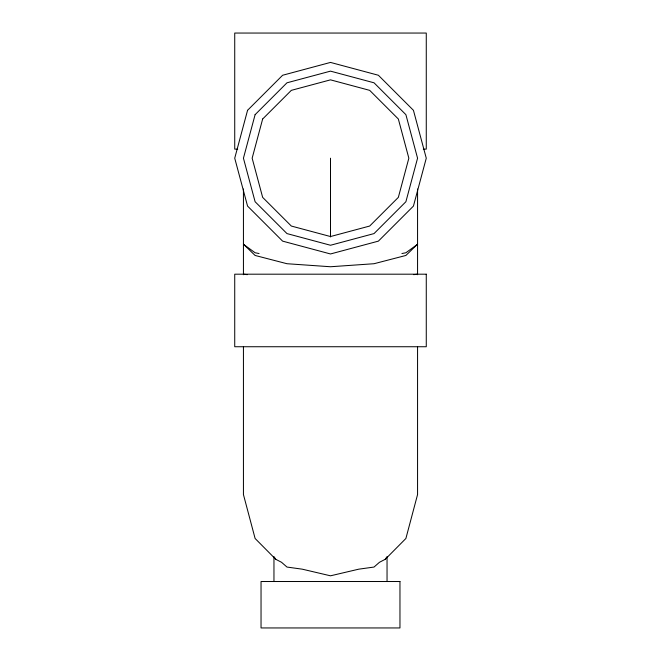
<?xml version="1.0" encoding="UTF-8"?>
<svg xmlns="http://www.w3.org/2000/svg" width="661" height="661" viewBox="0 0 661 661"><rect width="100%" height="100%" fill="white"/><g stroke="black" fill="none" stroke-linecap="round" stroke-linejoin="round"><path stroke-width="0.99" d="M243.438 346.736L243.438 494.577L255.105 538.475L275.744 559.297L281.536 562.288L286.973 567.055L302.234 569.171L330.5 575.814L358.766 569.171L374.027 567.055L379.464 562.288L385.256 559.297L387.04 556.62L387.04 581.515M385.256 559.297L405.895 538.475L417.562 494.577L417.562 346.736M417.562 244.165L405.895 255.46L374.027 263.722L330.5 266.747L286.973 263.722L255.105 255.46L243.438 244.165M417.562 244.264L405.895 252.758L401.913 253.535M413.67 274.662L417.562 274.191M237.687 149.13L234.729 149.13L234.729 33.05L426.271 33.05L426.271 149.13L423.313 149.13M243.438 274.191L247.33 274.662M259.087 253.535L255.105 252.758L243.438 244.264M275.744 559.297L273.96 556.62L273.96 581.515M417.562 189.013L417.562 274.736M330.5 158.194L330.5 236.985M243.438 189.013L243.438 274.736M247.561 110.313L234.729 158.194L247.561 206.083L282.611 241.133L330.5 253.964L378.389 241.133L413.439 206.083L426.271 158.194L413.439 110.313L378.389 75.255L330.5 62.423L282.611 75.255L247.561 110.313M255.105 114.667L243.438 158.194L255.105 201.729L286.973 233.589L330.5 245.256L374.027 233.589L405.895 201.729L417.562 158.194L405.895 114.667L374.027 82.799L330.5 71.14L286.973 82.799L255.105 114.667M262.648 119.021L252.155 158.194L262.648 197.366L291.327 226.045L330.5 236.539L369.673 226.045L398.352 197.366L408.845 158.194L398.352 119.021L369.673 90.35L330.5 79.849L291.327 90.35L262.648 119.021M426.271 274.191L234.729 274.191L234.729 346.736L426.271 346.736L426.271 274.191M399.963 581.515L261.037 581.515L261.037 627.95L399.963 627.95L399.963 581.515"/></g></svg>
